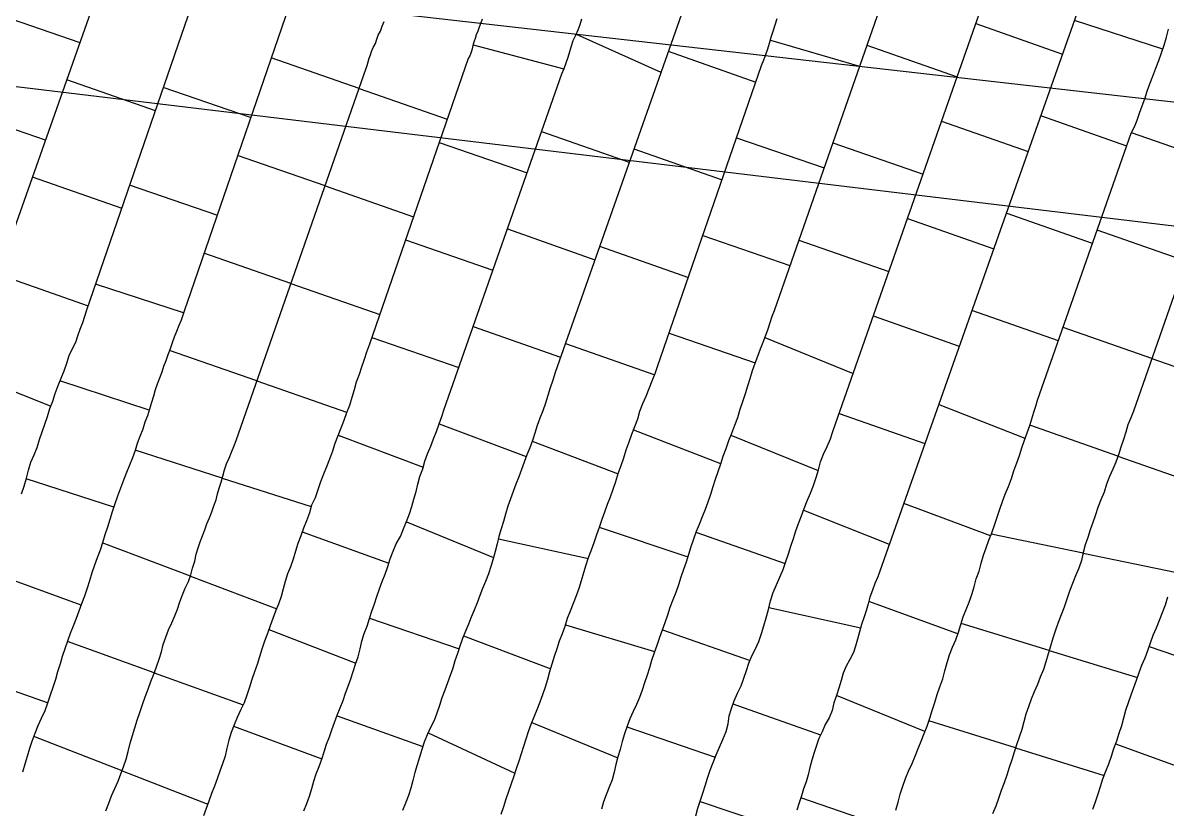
# Model space of a CAD drawing. Extents: x 703186 to 703989, y 1560402 to 1561368.
# Drawn here: x 703614.3 to 703669.7, y 1560635.9 to 1560674 of the extents above; entities that cross this region are included whole.
import ezdxf

# ---------------------------------------------------------------- set-up
doc = ezdxf.new("R2010")
doc.units = 0
for name, color, linetype in [('10124_2002_REAL', 30, 'Continuous'), ('AGROCAD PLL', 7, 'Continuous'), ('PANTE_2002', 7, 'Continuous')]:
    doc.layers.add(name, color=color, linetype=linetype)

msp = doc.modelspace()

# ---------------------------------------------------------------- linework, layer by layer
at = {"layer": '10124_2002_REAL'}
for points in [[(703658.2468, 1560681.7968), (703650.6605, 1560660.0593), (703650.5554, 1560659.7796), (703650.4487, 1560659.4817), (703650.3502, 1560659.1751), (703650.2424, 1560658.8584), (703650.1088, 1560658.5293), (703649.9814, 1560658.202), (703649.8568, 1560657.856), (703649.7269, 1560657.5023), (703649.5993, 1560657.1496), (703649.4836, 1560656.7702), (703649.3744, 1560656.404), (703649.2536, 1560656.0334), (703649.1255, 1560655.66), (703649.0023, 1560655.2774), (703648.8809, 1560654.8854), (703648.7386, 1560654.5037), (703648.6022, 1560654.1232), (703648.4541, 1560653.7583), (703648.3202, 1560653.3843), (703648.177, 1560653.0077), (703648.0597, 1560652.6356), (703647.9381, 1560652.2644), (703647.8063, 1560651.8951), (703647.6888, 1560651.53), (703647.5754, 1560651.1656), (703647.4585, 1560650.7961), (703647.3178, 1560650.4402), (703647.1778, 1560650.0797), (703647.0313, 1560649.7192), (703646.8816, 1560649.3708), (703646.7537, 1560649.0044), (703646.6303, 1560648.6359), (703646.5152, 1560648.2666), (703646.3957, 1560647.8919), (703646.2751, 1560647.5262), (703646.1425, 1560647.1622), (703646.0249, 1560646.7882), (703645.8986, 1560646.4253), (703645.7551, 1560646.0608), (703645.6176, 1560645.6881), (703645.4927, 1560645.3254), (703645.3691, 1560644.9551), (703645.2434, 1560644.5938), (703645.1074, 1560644.2337), (703644.98, 1560643.8602), (703644.8474, 1560643.5068), (703644.7303, 1560643.1354), (703644.6212, 1560642.7727), (703644.5063, 1560642.4124), (703644.3865, 1560642.0451), (703644.2706, 1560641.6899), (703644.1463, 1560641.3365), (703643.9914, 1560640.9923), (703643.8326, 1560640.6505), (703643.6763, 1560640.3015), (703643.5382, 1560639.9414), (703643.4125, 1560639.575), (703643.3063, 1560639.2029), (703643.2061, 1560638.8254), (703643.0975, 1560638.4562), (703642.9991, 1560638.0874), (703642.9125, 1560637.7134), (703642.8128, 1560637.3419), (703642.6773, 1560636.9927), (703642.536, 1560636.6281), (703642.3994, 1560636.2769), (703642.2975, 1560635.924)], [(703646.8718, 1560635.598), (703646.9608, 1560635.9724), (703647.0784, 1560636.3226), (703647.2154, 1560636.6995), (703647.3269, 1560637.0637), (703647.4384, 1560637.4303), (703647.5704, 1560637.8182), (703647.7059, 1560638.1911), (703647.8605, 1560638.5662), (703648.0194, 1560638.9361), (703648.1738, 1560639.3036), (703648.3446, 1560639.6925), (703648.432, 1560640.064), (703648.4772, 1560640.4447), (703648.5913, 1560640.8083), (703648.7228, 1560641.1785), (703648.8799, 1560641.5382), (703649.0639, 1560641.899), (703649.1981, 1560642.2786), (703649.3206, 1560642.642), (703649.4433, 1560642.9978), (703649.5852, 1560643.3506), (703649.7653, 1560643.6942), (703649.9229, 1560644.0515), (703650.043, 1560644.4271), (703650.1558, 1560644.7996), (703650.2797, 1560645.1996), (703650.3884, 1560645.5977), (703650.4814, 1560646.0187), (703650.6129, 1560646.4209), (703650.7801, 1560646.7923), (703650.9345, 1560647.1689), (703651.092, 1560647.5368), (703651.2306, 1560647.9142), (703651.3632, 1560648.2923), (703651.4749, 1560648.6625), (703651.6013, 1560649.0338), (703651.7165, 1560649.409), (703651.8428, 1560649.7644), (703651.9798, 1560650.1365), (703652.1165, 1560650.4829), (703652.2546, 1560650.8512), (703652.4164, 1560651.2234), (703652.5601, 1560651.5976), (703652.6888, 1560651.9898), (703652.8069, 1560652.3656), (703652.9086, 1560652.7535), (703653.0556, 1560653.1254), (703653.2291, 1560653.492), (703653.3835, 1560653.8619), (703653.5033, 1560654.2199), (703653.6312, 1560654.5873), (703662.2509, 1560679.1826)], [(703666.5634, 1560677.9852), (703655.6773, 1560647.1833), (703655.5335, 1560646.8572), (703655.4151, 1560646.5333), (703655.2981, 1560646.2017), (703655.2124, 1560645.8682), (703655.1097, 1560645.5256), (703655.0028, 1560645.1962), (703654.8945, 1560644.8655), (703654.7984, 1560644.5123), (703654.6913, 1560644.1687), (703654.6046, 1560643.8291), (703654.4959, 1560643.5084), (703654.3257, 1560643.1729), (703654.1523, 1560642.853), (703653.9954, 1560642.5172), (703653.9021, 1560642.1606), (703653.7883, 1560641.7954), (703653.6819, 1560641.4332), (703653.5567, 1560641.0713), (703653.4713, 1560640.7043), (703653.3214, 1560640.3545), (703653.1355, 1560640.0216), (703652.9776, 1560639.6726), (703652.821, 1560639.3568), (703652.7035, 1560639.0186), (703652.5961, 1560638.6697), (703652.4911, 1560638.3046), (703652.3906, 1560637.9457), (703652.2998, 1560637.5988), (703652.2058, 1560637.25), (703652.0813, 1560636.9126), (703651.9888, 1560636.5708), (703651.8653, 1560636.2336), (703651.7607, 1560635.8852)], [(703618.529, 1560677.268), (703612.2103, 1560659.3605)], [(703614.2275, 1560651.1999), (703614.3521, 1560651.577), (703614.4639, 1560651.9579), (703614.5595, 1560652.3488), (703614.6808, 1560652.7289), (703614.8414, 1560653.0889), (703614.9852, 1560653.4453), (703615.0911, 1560653.824), (703615.2204, 1560654.1979), (703615.3601, 1560654.5667), (703615.4796, 1560654.9475), (703615.5986, 1560655.3348), (703615.7383, 1560655.6922), (703615.8564, 1560656.0494), (703615.9945, 1560656.4383), (703616.1443, 1560656.8061), (703616.2872, 1560657.1591), (703616.4242, 1560657.5205), (703616.5379, 1560657.8915), (703616.6996, 1560658.2284), (703616.863, 1560658.543), (703616.9562, 1560658.8459), (703617.0674, 1560659.1767), (703617.2029, 1560659.4896), (703617.2876, 1560659.7993), (703617.3818, 1560660.1006), (703623.4325, 1560677.693)], [(703627.6935, 1560676.3528), (703622.2395, 1560660.4697), (703622.1471, 1560660.1821), (703622.0546, 1560659.8998), (703621.9515, 1560659.6147), (703621.8401, 1560659.342), (703621.7307, 1560659.0529), (703621.6184, 1560658.7838), (703621.5137, 1560658.5052), (703621.4156, 1560658.2158), (703621.3135, 1560657.9296), (703621.211, 1560657.6454), (703621.1018, 1560657.3632), (703621.0115, 1560657.0837), (703620.9011, 1560656.8048), (703620.8015, 1560656.5162), (703620.7041, 1560656.229), (703620.61, 1560655.9331), (703620.5194, 1560655.6201), (703620.4242, 1560655.294), (703620.3202, 1560654.9772), (703620.2009, 1560654.6625), (703620.0925, 1560654.3252), (703619.9523, 1560653.9789), (703619.833, 1560653.6374), (703619.7208, 1560653.2912), (703619.5923, 1560652.9447), (703619.4582, 1560652.5894), (703619.3085, 1560652.2264), (703619.1572, 1560651.8577), (703619.0243, 1560651.4731), (703618.8783, 1560651.0894), (703618.742, 1560650.7094), (703618.6193, 1560650.3331), (703618.4978, 1560649.9567), (703618.383, 1560649.5844), (703618.2624, 1560649.2055), (703618.14, 1560648.8311), (703618.0288, 1560648.4653), (703617.8912, 1560648.103), (703617.7601, 1560647.7361), (703617.6377, 1560647.3648), (703617.52, 1560646.9825), (703617.3991, 1560646.6304), (703617.2764, 1560646.2482), (703617.1294, 1560645.8727), (703617.0006, 1560645.5205), (703616.8653, 1560645.1656), (703616.7212, 1560644.7874), (703616.5801, 1560644.4334), (703616.453, 1560644.0682), (703616.3238, 1560643.6889), (703616.2025, 1560643.3253), (703616.0935, 1560642.9594), (703615.9702, 1560642.5801), (703615.8649, 1560642.2018), (703615.7465, 1560641.8234), (703615.6131, 1560641.4416), (703615.4815, 1560641.065), (703615.3555, 1560640.6916), (703615.1852, 1560640.3196), (703615.0147, 1560639.9616), (703614.8758, 1560639.5887), (703614.7324, 1560639.2095), (703614.6187, 1560638.8597), (703614.4949, 1560638.4869), (703614.3927, 1560638.1034), (703614.2715, 1560637.7274)], [(703646.5611, 1560675.5436), (703640.062, 1560657.0772), (703639.95, 1560656.697), (703639.8238, 1560656.3288), (703639.7, 1560655.959), (703639.5847, 1560655.5952), (703639.462, 1560655.2252), (703639.3205, 1560654.8601), (703639.1855, 1560654.5004), (703639.0686, 1560654.143), (703638.9637, 1560653.7858), (703638.8308, 1560653.4337), (703638.6901, 1560653.0838), (703638.5585, 1560652.735), (703638.433, 1560652.3775), (703638.2977, 1560652.0226), (703638.1629, 1560651.6603), (703638.0236, 1560651.3095), (703637.8933, 1560650.9533), (703637.7762, 1560650.5948), (703637.6631, 1560650.2215), (703637.5554, 1560649.8537), (703637.4407, 1560649.4962), (703637.3366, 1560649.1395), (703637.2571, 1560648.7745), (703637.157, 1560648.4046), (703637.0579, 1560648.0428), (703636.9464, 1560647.6809), (703636.8284, 1560647.3175), (703636.6892, 1560646.9595), (703636.5474, 1560646.6167), (703636.4186, 1560646.274), (703636.2899, 1560645.9173), (703636.1333, 1560645.5677), (703635.9903, 1560645.2203), (703635.8577, 1560644.8832), (703635.7135, 1560644.543), (703635.5808, 1560644.1926), (703635.4512, 1560643.8289), (703635.3298, 1560643.4591), (703635.2047, 1560643.1041), (703635.1032, 1560642.7542), (703634.9708, 1560642.4043), (703634.8513, 1560642.0427), (703634.717, 1560641.6861), (703634.5807, 1560641.3241), (703634.4573, 1560640.9527), (703634.3329, 1560640.5802), (703634.196, 1560640.2272), (703634.0327, 1560639.8758), (703633.8707, 1560639.5282), (703633.7161, 1560639.179), (703633.6042, 1560638.8136), (703633.4962, 1560638.4469), (703633.3833, 1560638.0793), (703633.2652, 1560637.7018), (703633.1636, 1560637.318), (703633.0785, 1560636.9445), (703632.956, 1560636.5847), (703632.8097, 1560636.2204), (703632.6738, 1560635.8671)], [(703618.301, 1560635.844), (703618.4488, 1560636.2134), (703618.5893, 1560636.5787), (703618.7476, 1560636.934), (703618.9136, 1560637.2788), (703619.0324, 1560637.6327), (703619.1699, 1560637.9852), (703619.2899, 1560638.3525), (703619.3888, 1560638.7241), (703619.4838, 1560639.1176), (703619.6015, 1560639.495), (703619.705, 1560639.8705), (703619.8332, 1560640.2401), (703619.9599, 1560640.6132), (703620.0879, 1560640.9944), (703620.2159, 1560641.3695), (703620.3541, 1560641.7375), (703620.4928, 1560642.1102), (703620.6257, 1560642.4665), (703620.7534, 1560642.8216), (703620.8869, 1560643.1931), (703620.9953, 1560643.5402), (703621.0909, 1560643.9013), (703621.2133, 1560644.2623), (703621.3454, 1560644.609), (703621.4972, 1560644.9514), (703621.6468, 1560645.2855), (703621.7746, 1560645.6134), (703621.8907, 1560645.9655), (703622.0264, 1560646.306), (703622.1549, 1560646.6312), (703622.3035, 1560646.9574), (703622.4236, 1560647.2757), (703622.5091, 1560647.6052), (703622.6119, 1560647.9428), (703622.6818, 1560648.2711), (703622.779, 1560648.5811), (703622.8806, 1560648.8752), (703622.9839, 1560649.1679), (703623.0945, 1560649.4561), (703623.2024, 1560649.7483), (703623.3322, 1560650.0332), (703623.4326, 1560650.3202), (703623.5299, 1560650.6129), (703623.6455, 1560650.9014), (703623.7181, 1560651.1905), (703623.7893, 1560651.4806), (703623.8872, 1560651.7684), (703623.98, 1560652.0582), (703624.0567, 1560652.3561), (703624.1568, 1560652.6461), (703624.2819, 1560652.9255), (703624.3903, 1560653.2096), (703624.5013, 1560653.4918), (703624.6121, 1560653.7858), (703630.9156, 1560671.805), (703630.9645, 1560671.9358), (703631.0092, 1560672.1141), (703631.0511, 1560672.2919), (703631.1132, 1560672.4552), (703631.1753, 1560672.6176), (703631.2513, 1560672.8116), (703631.358, 1560673.0053), (703631.4331, 1560673.2104), (703631.4944, 1560673.4004), (703631.5971, 1560673.6016), (703631.6781, 1560673.8396), (703631.7868, 1560674.0689)], [(703636.5302, 1560674.1903), (703636.4587, 1560673.9974), (703636.382, 1560673.7979), (703636.317, 1560673.6005), (703636.2412, 1560673.4183), (703636.1922, 1560673.2524), (703636.1426, 1560673.1118), (703636.0958, 1560672.9678), (703636.0569, 1560672.8204), (703636.0226, 1560672.676), (703635.9725, 1560672.5395), (703635.9287, 1560672.4099), (703635.855, 1560672.2717), (703631.0692, 1560658.4408), (703630.9312, 1560658.0645), (703630.8082, 1560657.7012), (703630.6885, 1560657.3382), (703630.5675, 1560656.9757), (703630.4303, 1560656.6134), (703630.3264, 1560656.2343), (703630.2162, 1560655.8606), (703630.0962, 1560655.4769), (703629.956, 1560655.1177), (703629.8227, 1560654.7505), (703629.6816, 1560654.3833), (703629.5425, 1560654.0147), (703629.4016, 1560653.6296), (703629.2863, 1560653.2568), (703629.1373, 1560652.8773), (703628.9916, 1560652.5088), (703628.8449, 1560652.1507), (703628.7073, 1560651.7818), (703628.5749, 1560651.3929), (703628.4392, 1560651.012), (703628.2717, 1560650.6449), (703628.1599, 1560650.2716), (703628.0287, 1560649.8966), (703627.877, 1560649.5348), (703627.7427, 1560649.1651), (703627.6008, 1560648.7944), (703627.4889, 1560648.4155), (703627.3793, 1560648.0382), (703627.2478, 1560647.6676), (703627.0989, 1560647.3206), (703626.9889, 1560646.9539), (703626.8965, 1560646.5924), (703626.7958, 1560646.2282), (703626.6745, 1560645.8571), (703626.5276, 1560645.514), (703626.4007, 1560645.1609), (703626.2684, 1560644.8019), (703626.1273, 1560644.4379), (703625.9923, 1560644.0648), (703625.8638, 1560643.6786), (703625.7528, 1560643.3026), (703625.6294, 1560642.9416), (703625.4993, 1560642.5771), (703625.3795, 1560642.2109), (703625.263, 1560641.8334), (703625.1384, 1560641.4485), (703625.0007, 1560641.0838), (703624.8283, 1560640.7282), (703624.6665, 1560640.3651), (703624.5186, 1560640.01), (703624.3809, 1560639.637), (703624.2598, 1560639.2684), (703624.1701, 1560638.8846), (703624.0803, 1560638.4921), (703623.9482, 1560638.1267), (703623.8226, 1560637.7697), (703623.693, 1560637.4003), (703623.5628, 1560637.0393), (703623.4289, 1560636.6798), (703623.2958, 1560636.3199), (703623.1606, 1560635.9599), (703623.0308, 1560635.5996)], [(703627.8943, 1560635.8457), (703628.0397, 1560636.2057), (703628.1675, 1560636.5655), (703628.2744, 1560636.9283), (703628.3785, 1560637.2846), (703628.4962, 1560637.6371), (703628.6336, 1560637.9964), (703628.763, 1560638.3572), (703628.8774, 1560638.7122), (703628.9967, 1560639.0729), (703629.1297, 1560639.4271), (703629.2534, 1560639.7731), (703629.3836, 1560640.1231), (703629.5122, 1560640.4811), (703629.6516, 1560640.8302), (703629.8, 1560641.1831), (703629.9155, 1560641.5393), (703630.041, 1560641.8901), (703630.1677, 1560642.2356), (703630.2829, 1560642.592), (703630.3993, 1560642.9436), (703630.517, 1560643.3102), (703630.6181, 1560643.6908), (703630.7019, 1560644.0709), (703630.8219, 1560644.4325), (703630.9517, 1560644.7915), (703631.0698, 1560645.157), (703631.1928, 1560645.5135), (703631.314, 1560645.8739), (703631.4281, 1560646.2329), (703631.5591, 1560646.5931), (703631.6873, 1560646.9536), (703631.8246, 1560647.3064), (703631.9531, 1560647.6779), (703632.0796, 1560648.0481), (703632.2149, 1560648.4201), (703632.3709, 1560648.7782), (703632.5653, 1560649.1333), (703632.7197, 1560649.4975), (703632.8691, 1560649.861), (703633.0008, 1560650.224), (703633.1206, 1560650.5798), (703633.2187, 1560650.9398), (703633.3303, 1560651.3094), (703633.4196, 1560651.6667), (703633.5137, 1560652.0388), (703633.6463, 1560652.4123), (703633.7498, 1560652.7745), (703633.8861, 1560653.14), (703634.0343, 1560653.4997), (703634.1662, 1560653.8589), (703634.308, 1560654.2188), (703634.4461, 1560654.5889), (703634.5737, 1560654.9417), (703634.6852, 1560655.3025), (703640.3902, 1560671.5408), (703640.488, 1560671.8017), (703640.5952, 1560672.0662), (703640.6925, 1560672.3409), (703640.7684, 1560672.6152), (703640.8446, 1560672.8858), (703640.9378, 1560673.1443), (703641.0583, 1560673.4002), (703641.1758, 1560673.6616), (703641.2682, 1560673.9286), (703641.346, 1560674.1936)], [(703637.4436, 1560635.6798), (703637.5679, 1560636.0519), (703637.6865, 1560636.4255), (703637.8145, 1560636.7982), (703637.9409, 1560637.1663), (703638.0694, 1560637.5359), (703638.1917, 1560637.8985), (703638.3206, 1560638.266), (703638.438, 1560638.6288), (703638.5435, 1560638.977), (703638.6621, 1560639.3303), (703638.7744, 1560639.6857), (703638.8988, 1560640.0371), (703639.0467, 1560640.3954), (703639.1905, 1560640.7549), (703639.3335, 1560641.1269), (703639.4695, 1560641.4878), (703639.5888, 1560641.8494), (703639.7107, 1560642.2231), (703639.8094, 1560642.5902), (703639.9229, 1560642.9658), (703640.034, 1560643.3322), (703640.1495, 1560643.703), (703640.2774, 1560644.0748), (703640.4193, 1560644.4304), (703640.5457, 1560644.7925), (703640.6587, 1560645.1696), (703640.8048, 1560645.5356), (703640.9453, 1560645.9026), (703641.0875, 1560646.2722), (703641.2178, 1560646.6345), (703641.3415, 1560647.0044), (703641.4456, 1560647.3816), (703641.5629, 1560647.7598), (703641.6819, 1560648.1226), (703641.8178, 1560648.4797), (703641.9479, 1560648.8486), (703642.0819, 1560649.2326), (703642.2019, 1560649.5918), (703642.3348, 1560649.9637), (703642.463, 1560650.3322), (703642.5916, 1560650.6978), (703642.7312, 1560651.0592), (703642.8689, 1560651.4282), (703642.9973, 1560651.803), (703643.1172, 1560652.1834), (703643.2585, 1560652.5638), (703643.3774, 1560652.9458), (703643.5041, 1560653.3296), (703643.6368, 1560653.7115), (703643.7703, 1560654.0899), (703643.9151, 1560654.4635), (703644.0626, 1560654.8286), (703644.163, 1560655.1989), (703644.31, 1560655.5653), (703644.4604, 1560655.9326), (703644.6028, 1560656.3036), (703644.7574, 1560656.6644), (703644.9033, 1560657.0172), (703645.0198, 1560657.3602), (703650.052, 1560671.9363), (703650.1544, 1560672.2057), (703650.2542, 1560672.4764), (703650.3526, 1560672.748), (703650.4368, 1560673.0241), (703650.5201, 1560673.3095), (703650.6154, 1560673.6061), (703650.712, 1560673.912), (703650.8112, 1560674.2171)], [(703656.5439, 1560635.8749), (703656.6608, 1560636.2664), (703656.7635, 1560636.655), (703656.8823, 1560637.0409), (703657.0178, 1560637.4131), (703657.1676, 1560637.7711), (703657.3348, 1560638.1346), (703657.4953, 1560638.497), (703657.6277, 1560638.8661), (703657.7737, 1560639.2286), (703657.9218, 1560639.598), (703658.0681, 1560639.9556), (703658.1942, 1560640.3273), (703658.3121, 1560640.7094), (703658.4432, 1560641.0915), (703658.5591, 1560641.474), (703658.6856, 1560641.8581), (703658.8225, 1560642.2434), (703658.9303, 1560642.6337), (703659.036, 1560643.0268), (703659.1573, 1560643.4017), (703659.2973, 1560643.7715), (703659.4523, 1560644.1364), (703659.5849, 1560644.5022), (703659.6945, 1560644.8723), (703659.8137, 1560645.2441), (703659.9593, 1560645.599), (703660.0992, 1560645.9584), (703660.2284, 1560646.3194), (703660.3436, 1560646.6897), (703660.4473, 1560647.0763), (703660.5781, 1560647.4576), (703660.6868, 1560647.8451), (703660.7934, 1560648.2251), (703660.9284, 1560648.5862), (703661.0569, 1560648.9504), (703661.1937, 1560649.3156), (703661.3315, 1560649.6867), (703661.4609, 1560650.0652), (703661.5841, 1560650.4505), (703661.7092, 1560650.8232), (703661.8518, 1560651.1864), (703662.006, 1560651.5566), (703662.1522, 1560651.9348), (703662.2655, 1560652.31), (703662.4102, 1560652.6928), (703662.5391, 1560653.0597), (703662.6577, 1560653.4295), (703662.7782, 1560653.8002), (703662.9157, 1560654.1503), (703663.0355, 1560654.5028), (703663.1413, 1560654.8375), (703663.2397, 1560655.1484), (703663.3268, 1560655.4413), (703663.4099, 1560655.7308), (703667.8353, 1560668.3437), (703667.9474, 1560668.6632), (703668.1073, 1560668.9733), (703668.2288, 1560669.2948), (703668.3413, 1560669.6344), (703668.4742, 1560669.982), (703668.6002, 1560670.3273), (703668.7116, 1560670.694), (703668.8458, 1560671.0546), (703668.9894, 1560671.4215), (703669.1313, 1560671.803), (703669.2813, 1560672.174), (703669.4156, 1560672.5526), (703669.5385, 1560672.929), (703669.6473, 1560673.309), (703669.7454, 1560673.6967)], [(703672.8909, 1560669.0464), (703668.0538, 1560655.1976), (703667.9218, 1560654.8719), (703667.7885, 1560654.5398), (703667.6811, 1560654.1923), (703667.5679, 1560653.8288), (703667.4446, 1560653.4571), (703667.326, 1560653.0928), (703667.2012, 1560652.7371), (703667.0488, 1560652.3905), (703666.8933, 1560652.0389), (703666.7569, 1560651.6647), (703666.632, 1560651.2843), (703666.4756, 1560650.9062), (703666.3324, 1560650.5409), (703666.225, 1560650.177), (703666.0947, 1560649.8061), (703665.9637, 1560649.4544), (703665.852, 1560649.0911), (703665.7106, 1560648.7363), (703665.6266, 1560648.3543), (703665.5469, 1560647.9688), (703665.4135, 1560647.5999), (703665.2513, 1560647.2309), (703665.0973, 1560646.8566), (703664.9549, 1560646.4771), (703664.8219, 1560646.0925), (703664.7022, 1560645.7111), (703664.5619, 1560645.336), (703664.4136, 1560644.9678), (703664.2817, 1560644.5948), (703664.1559, 1560644.2068), (703664.0373, 1560643.8222), (703663.9216, 1560643.4429), (703663.8123, 1560643.0622), (703663.6952, 1560642.686), (703663.544, 1560642.3237), (703663.4018, 1560641.9654), (703663.2508, 1560641.6068), (703663.1058, 1560641.2577), (703662.9696, 1560640.8915), (703662.8444, 1560640.5241), (703662.7433, 1560640.1554), (703662.6535, 1560639.7814), (703662.5238, 1560639.4176), (703662.3998, 1560639.0491), (703662.2863, 1560638.686), (703662.1743, 1560638.3187), (703662.0357, 1560637.9501), (703661.9237, 1560637.5764), (703661.7971, 1560637.1972), (703661.6538, 1560636.826), (703661.5279, 1560636.4476), (703661.3862, 1560636.0753), (703661.2357, 1560635.7079)], [(703666.088, 1560635.927), (703666.209, 1560636.2902), (703666.34, 1560636.6685), (703666.4534, 1560637.0278), (703666.5717, 1560637.3915), (703666.7238, 1560637.7622), (703666.8704, 1560638.1246), (703666.9857, 1560638.5017), (703667.1118, 1560638.8655), (703667.2439, 1560639.2329), (703667.366, 1560639.6064), (703667.4865, 1560639.9744), (703667.5869, 1560640.3477), (703667.6858, 1560640.7229), (703667.8175, 1560641.087), (703667.9473, 1560641.4573), (703668.0669, 1560641.8136), (703668.1993, 1560642.1791), (703668.3326, 1560642.5401), (703668.4638, 1560642.9016), (703668.6168, 1560643.2553), (703668.7464, 1560643.6125), (703668.8736, 1560643.9813), (703669.014, 1560644.351), (703669.1705, 1560644.7159), (703669.3206, 1560645.0807), (703669.4577, 1560645.4591), (703669.6042, 1560645.8255), (703669.724, 1560646.2059)]]:
    msp.add_lwpolyline(points, dxfattribs=at)
at = {"layer": 'AGROCAD PLL', "color": 3, "true_color": 0x00ff00}
for points in [[(703612.769, 1560674.5246), (703617.0425, 1560673.0553)], [(703660.4225, 1560673.9655), (703664.6225, 1560672.4936)], [(703669.4714, 1560672.7235), (703665.1971, 1560674.1192)], [(703641.0805, 1560673.4496), (703645.1762, 1560671.6086)], [(703636.0885, 1560672.9403), (703640.4803, 1560671.7813)], [(703650.4775, 1560673.1635), (703654.7941, 1560671.9036)], [(703630.5728, 1560670.825), (703626.3077, 1560672.317)], [(703645.5342, 1560672.6257), (703649.7748, 1560671.1332)], [(703616.412, 1560671.2683), (703620.7022, 1560669.7545)], [(703625.3122, 1560669.418), (703621.0856, 1560670.8694)], [(703630.5728, 1560670.825), (703634.8381, 1560669.3329)], [(703630.5728, 1560670.825), (703634.8381, 1560669.3329)], [(703611.1433, 1560669.7962), (703615.3788, 1560668.3401)], [(703639.4067, 1560668.7415), (703643.6433, 1560667.2531)], [(703648.8444, 1560668.4384), (703653.075, 1560666.9778)], [(703672.2425, 1560667.19), (703667.9592, 1560668.6861)], [(703672.2425, 1560667.19), (703667.9592, 1560668.6861)], [(703634.4526, 1560668.2187), (703638.706, 1560666.7469)], [(703643.8743, 1560667.9093), (703648.143, 1560666.4069)], [(703628.9218, 1560666.1055), (703624.6838, 1560667.588)], [(703623.6884, 1560664.689), (703619.4594, 1560666.1412)], [(703628.9218, 1560666.1055), (703633.2031, 1560664.6078)], [(703628.9218, 1560666.1055), (703633.2031, 1560664.6078)], [(703637.7494, 1560664.0242), (703641.9834, 1560662.5366)], [(703670.5938, 1560662.4697), (703666.3005, 1560663.9692)], [(703670.5938, 1560662.4697), (703666.3005, 1560663.9692)], [(703632.8176, 1560663.4936), (703637.0486, 1560662.0296)], [(703647.2127, 1560663.7121), (703651.4275, 1560662.257)], [(703627.2708, 1560661.3859), (703623.0599, 1560662.8589)], [(703622.0734, 1560659.9571), (703617.8126, 1560661.3532)], [(703636.092, 1560659.3068), (703640.3235, 1560657.8202)], [(703631.1826, 1560658.7685), (703635.3913, 1560657.3122)], [(703625.6198, 1560656.6663), (703621.3906, 1560658.1458)], [(703668.9451, 1560657.7493), (703673.2008, 1560656.2629)], [(703611.4785, 1560657.1069), (703615.639, 1560655.4383)], [(703620.4082, 1560655.2454), (703616.0865, 1560656.6642)], [(703662.8069, 1560653.8732), (703658.6225, 1560655.5166)], [(703634.4451, 1560654.5862), (703638.6631, 1560653.0122)], [(703667.3033, 1560653.028), (703663.0419, 1560654.5232)], [(703667.3033, 1560653.028), (703663.0419, 1560654.5232)], [(703643.8511, 1560654.2983), (703648.0686, 1560652.6637)], [(703638.9476, 1560653.7431), (703643.1132, 1560652.1708)], [(703638.9476, 1560653.7431), (703643.1126, 1560652.1711)], [(703667.3033, 1560653.028), (703671.5377, 1560651.5424)], [(703618.6906, 1560650.5517), (703614.4564, 1560651.9323)], [(703623.9476, 1560651.957), (703628.2519, 1560650.5787)], [(703623.9476, 1560651.957), (703628.2519, 1560650.5787)], [(703661.1365, 1560649.1628), (703656.9334, 1560650.7373)], [(703652.0851, 1560650.4033), (703656.2363, 1560648.7651)], [(703642.1981, 1560649.5805), (703646.4782, 1560648.1506)], [(703627.8135, 1560649.3601), (703632.0073, 1560647.8366)], [(703637.3111, 1560649.0224), (703641.6659, 1560648.0739)], [(703665.6211, 1560648.3275), (703661.1684, 1560649.248)], [(703665.6211, 1560648.3275), (703661.1684, 1560649.248)], [(703617.1067, 1560645.8106), (703612.8593, 1560647.3639)], [(703622.3992, 1560647.211), (703626.5789, 1560645.6339)], [(703622.3992, 1560647.211), (703626.5789, 1560645.6339)], [(703626.2028, 1560644.6327), (703630.4171, 1560642.999)], [(703640.5651, 1560644.8573), (703644.8701, 1560643.5673)], [(703645.2494, 1560644.611), (703649.4977, 1560643.133)], [(703663.9736, 1560643.6135), (703659.7081, 1560644.9146)], [(703663.9736, 1560643.6135), (703659.7081, 1560644.9146)], [(703620.6495, 1560642.5328), (703616.445, 1560644.0448)], [(703635.6298, 1560644.322), (703639.8498, 1560642.7239)], [(703663.9736, 1560643.6135), (703668.2476, 1560642.3098)], [(703668.8148, 1560643.8109), (703673.0528, 1560642.3492)], [(703648.6683, 1560641.025), (703652.9024, 1560639.521)], [(703638.9384, 1560640.1331), (703643.0879, 1560638.4203)], [(703643.5313, 1560639.9212), (703647.8135, 1560638.4521)], [(703667.1909, 1560639.0856), (703671.4181, 1560637.5657)], [(703662.3504, 1560638.8911), (703666.6372, 1560637.5511)], [(703619.092, 1560637.7856), (703623.2388, 1560636.1681)], [(703619.092, 1560637.7856), (703623.2388, 1560636.1681)], [(703656.2184, 1560635.0087), (703651.9563, 1560636.4821)]]:
    msp.add_lwpolyline(points, dxfattribs=at)
at = {"layer": 'AGROCAD PLL', "color": 1, "true_color": 0xff0000}
for points in [[(703655.1499, 1560672.9232), (703659.5224, 1560671.3972)], [(703653.5024, 1560668.2024), (703657.8687, 1560666.6786)], [(703614.7483, 1560666.5532), (703619.0759, 1560665.0262)], [(703651.8549, 1560663.4816), (703656.215, 1560661.96)], [(703642.2143, 1560663.1928), (703646.5113, 1560661.6805)], [(703613.0845, 1560661.8381), (703617.4497, 1560660.2979)], [(703627.2708, 1560661.3859), (703631.5681, 1560659.8826)], [(703627.2708, 1560661.3859), (703631.5681, 1560659.8826)], [(703668.9451, 1560657.7493), (703664.6451, 1560659.2512)], [(703668.9451, 1560657.7493), (703664.6451, 1560659.2512)], [(703640.5544, 1560658.4764), (703644.8775, 1560656.9549)], [(703650.2035, 1560658.7626), (703654.4853, 1560657.0244)], [(703625.6198, 1560656.6663), (703629.9669, 1560655.1456)], [(703625.6198, 1560656.6663), (703629.9669, 1560655.1456)], [(703648.5683, 1560654.0397), (703652.794, 1560652.3246)], [(703632.864, 1560649.8486), (703637.0781, 1560648.1166)], [(703646.8708, 1560649.3398), (703651.1993, 1560647.8288)], [(703622.3992, 1560647.211), (703618.1362, 1560648.8194)], [(703622.3992, 1560647.211), (703618.1364, 1560648.8194)], [(703665.6211, 1560648.3275), (703670.1466, 1560647.3918)], [(703650.4107, 1560645.6987), (703654.8541, 1560644.7171)], [(703659.5563, 1560644.4232), (703655.2429, 1560645.9868)], [(703631.0794, 1560645.1847), (703635.4062, 1560643.6919)], [(703615.4876, 1560641.0824), (703611.1779, 1560642.5884)], [(703620.6495, 1560642.5328), (703624.9529, 1560640.9852)], [(703620.6495, 1560642.5328), (703624.9529, 1560640.9852)], [(703657.9592, 1560639.6893), (703653.6835, 1560641.4386)], [(703657.9592, 1560639.6893), (703653.6837, 1560641.4385)], [(703624.4928, 1560639.94), (703628.765, 1560638.3628)], [(703624.4928, 1560639.94), (703628.7648, 1560638.3629)], [(703633.9176, 1560639.6287), (703638.1154, 1560637.6723)], [(703619.092, 1560637.7856), (703614.8236, 1560639.4506)], [(703647.0718, 1560636.303), (703651.4345, 1560634.838)]]:
    msp.add_lwpolyline(points, dxfattribs=at)
at = {"layer": 'AGROCAD PLL', "color": 5, "true_color": 0x0000ff}
for points in [[(703667.7292, 1560668.0412), (703663.5653, 1560669.5021)], [(703658.7688, 1560669.2469), (703662.9564, 1560667.7793)], [(703657.1151, 1560664.5283), (703661.2903, 1560663.0651)], [(703666.0738, 1560663.3231), (703661.8992, 1560664.7879)], [(703664.4184, 1560658.6051), (703660.233, 1560660.0736)], [(703655.4614, 1560659.8097), (703659.6242, 1560658.3508)], [(703645.581, 1560658.9858), (703649.7439, 1560657.5486)], [(703653.8078, 1560655.0911), (703657.958, 1560653.6366)], [(703629.5535, 1560654.0439), (703633.6688, 1560652.4909)], [(703623.9476, 1560651.957), (703619.7265, 1560653.3087)], [(703629.4997, 1560640.4462), (703633.6478, 1560638.9561)], [(703662.3504, 1560638.8911), (703658.1522, 1560640.2034)], [(703662.3504, 1560638.8911), (703658.1522, 1560640.2034)]]:
    msp.add_lwpolyline(points, dxfattribs=at)
at = {"layer": 'PANTE_2002'}
for points in [[(703868.1576, 1560647.6616), (703526.529, 1560686.4607), (703530.8351, 1560700.2882), (703542.5826, 1560725.0532), (703543.0589, 1560729.9745), (703543.0589, 1560733.7845), (703542.9001, 1560737.4358), (703541.4713, 1560741.087), (703534.8338, 1560747.3276)], [(703499.8258, 1560612.4728), (703523.0763, 1560681.6796), (703523.7257, 1560681.6202), (703529.902, 1560681.0554), (703961.7243, 1560629.0467)]]:
    msp.add_lwpolyline(points, dxfattribs=at)

doc.saveas('drawing.dxf')
